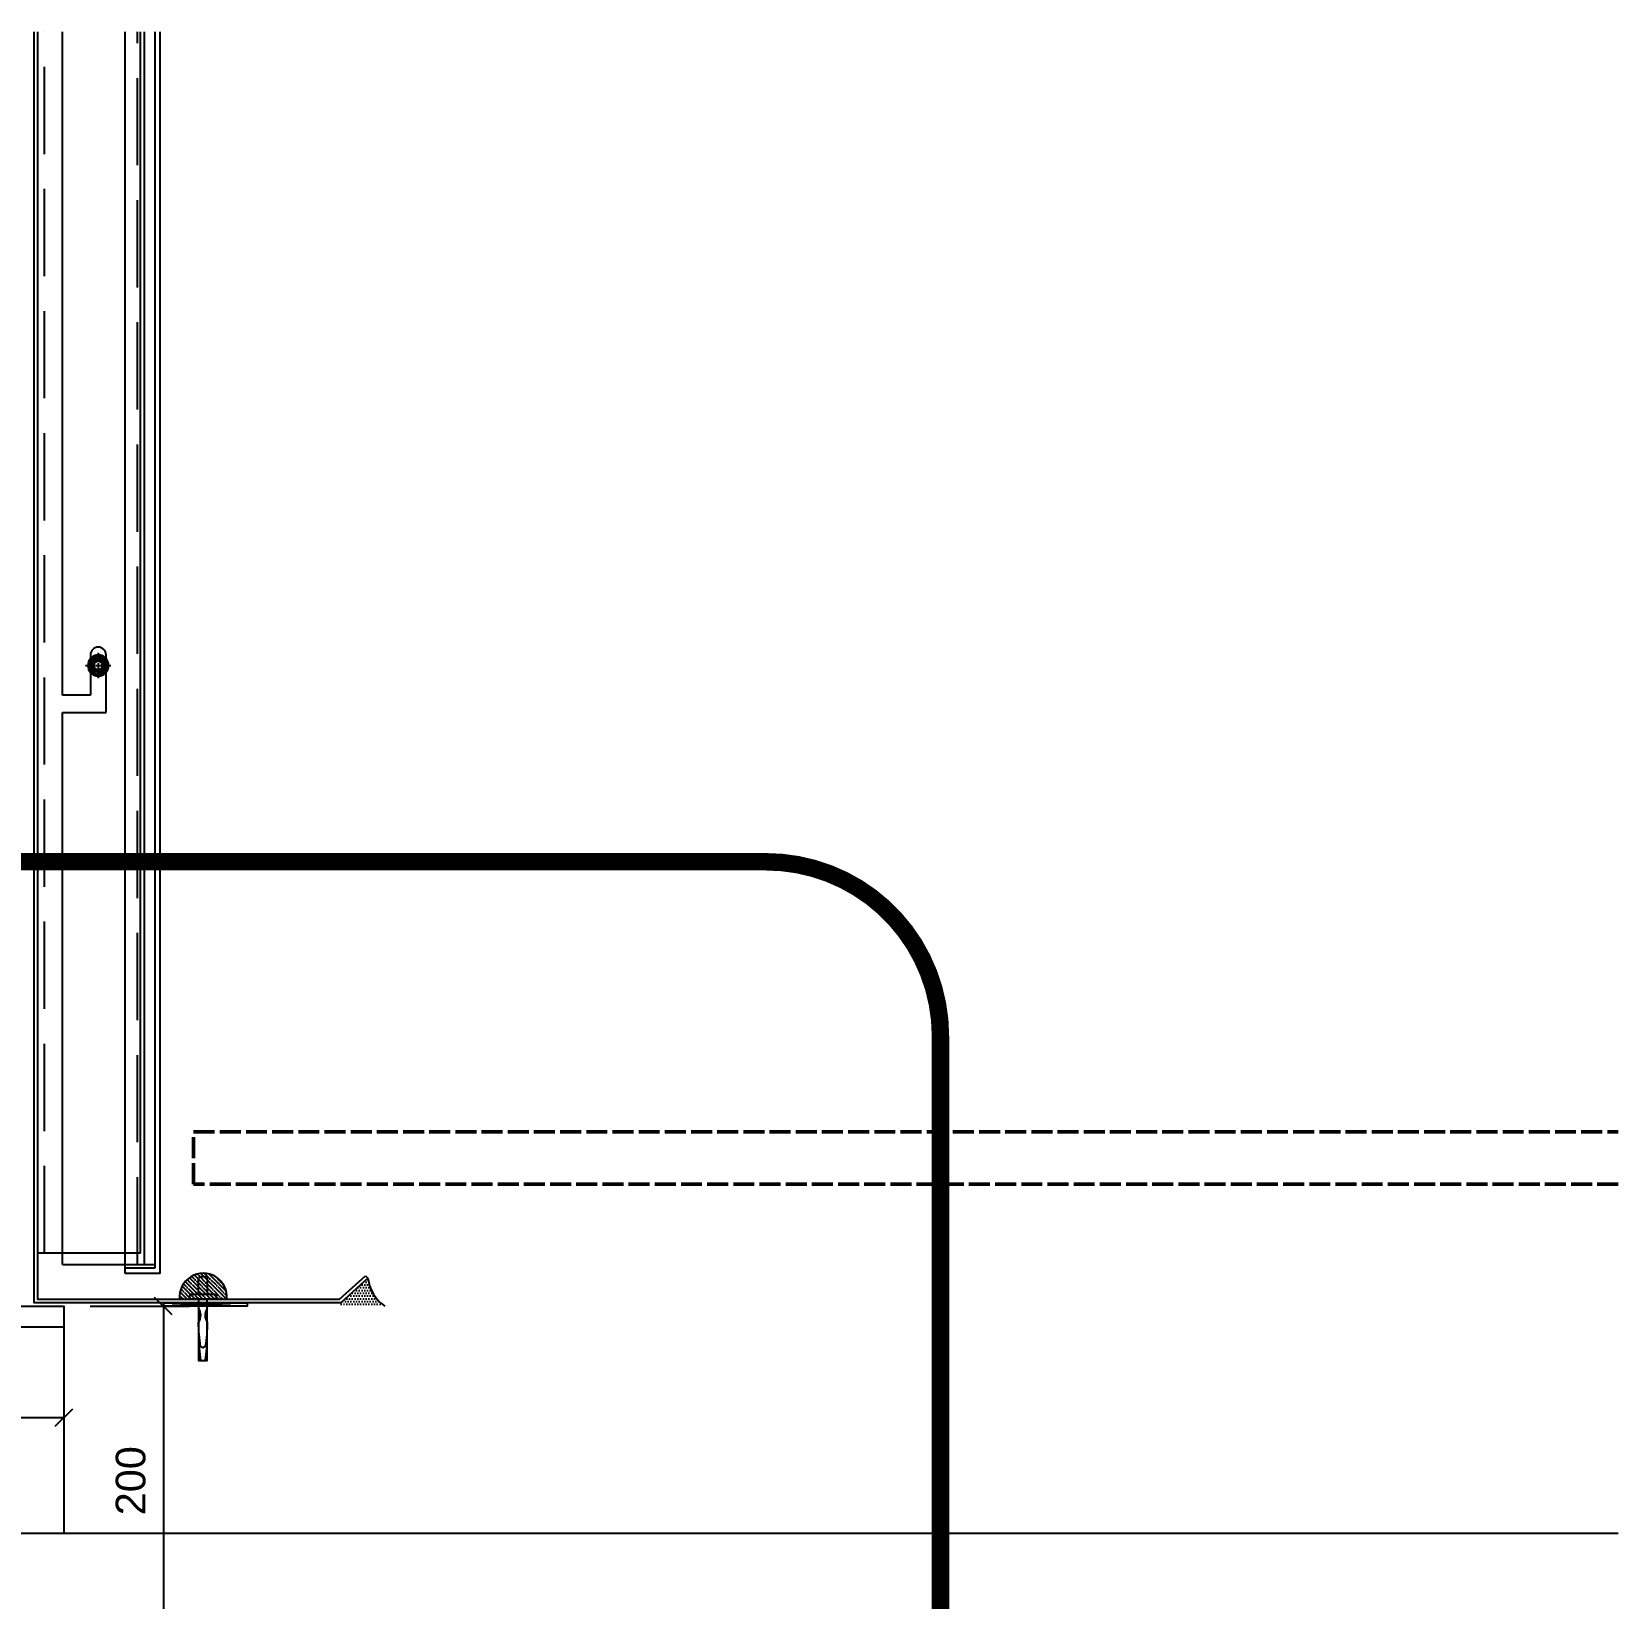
# Model space of a CAD drawing. Header units: millimetres. Extents: x 0 to 119933, y -45162 to 41221.
# Drawn here: x 26944 to 27853, y 2745 to 3643 of the extents above; entities that cross this region are included whole.
import ezdxf

# ---------------------------------------------------------------- set-up
doc = ezdxf.new("R2010")
doc.units = ezdxf.units.MM
for name, pattern in [('ACAD_ISO02W100', [15, 12, -3]), ('CENTER', [2, 1.25, -0.25, 0.25, -0.25]), ('CENTER2', [28.575, 19.05, -3.175, 3.175, -3.175]), ('DASH', [0.35, 0.25, -0.1]), ('HIDDEN', [0.375, 0.25, -0.125])]:
    doc.linetypes.add(name, pattern=pattern)
doc.layers.get('DEFPOINTS').update_dxf_attribs({"color": 166})
for name, color, linetype in [('CW', 4, 'Continuous'), ('DIES', 4, 'Continuous'), ('F-Alum', 4, 'Continuous'), ('F-Misc', 8, 'Continuous'), ('F-OTHERS', 8, 'Continuous'), ('F_ALUM', 4, 'Continuous'), ('F_CONC', 7, 'Continuous'), ('F_DASH', 8, 'ACAD_ISO02W100'), ('F_STEL', 3, 'Continuous'), ('GASK', 8, 'Continuous'), ('gasket', 1, 'Continuous'), ('Hatch', 8, 'Continuous'), ('HIDDEN', 1, 'HIDDEN'), ('POCHET', 8, 'Continuous'), ('中心线', 1, 'CENTER2'), ('螺栓钉类', 241, 'Continuous')]:
    doc.layers.add(name, color=color, linetype=linetype)
doc.styles.add('Arial', font='arial.ttf')
doc.dimstyles.new('10x of Arup4', dxfattribs={"dimscale": 10, "dimtxt": 1.7, "dimasz": 1, "dimexe": 1.5, "dimexo": 1.5, "dimgap": 1, "dimtad": 1, "dimdec": 1, "dimdsep": 46, "dimtxsty": 'Arial', "dimblk": 'OBLIQUE', "dimcen": 0, "dimclrd": 1, "dimclre": 1, "dimclrt": 7, "dimadec": 0, "dimazin": 0, "dimtfac": 1, "dimtdec": 1, "dimtix": 1, "dimtofl": 0, "dimtmove": 2, "dimatfit": 3, "dimfxl": 5, "dimtfill": 1, "dimtolj": 1, "dimtzin": 0, "dimlwd": -1, "dimlwe": -1, "dimarcsym": 0})

# ---------------------------------------------------------------- blocks, each defined once
blk = doc.blocks.new('fhd')
at = {"layer": 'F-OTHERS'}
for points in [[(2.5, 0), (2.5, 35), (-2.5, 35), (-2.5, 0)], [(2.5, -3), (2.5, -12), (1.5, -13), (-1.5, -13), (-2.5, -12), (-2.5, -3)]]:
    blk.add_lwpolyline(points, dxfattribs=at)
for points in [[(-1.33, 35, 0.036206), (-2.5, 21.36)], [(-2.5, 5.04, 0.297843), (-2.5, 13.32, -0.036206), (-1.33, 26.96, -0.585039), (1.33, 26.96, -0.036206), (2.5, 13.32, 0.297843), (2.5, 5.04)], [(2.5, 21.36, 0.036206), (1.33, 35)]]:
    blk.add_lwpolyline(points, format="xyb", dxfattribs=at)
blk.add_lwpolyline([(6.5, 0, -0.414214), (7.5, -1), (7.5, -2, -0.414214), (6.5, -3), (-6.5, -3, -0.414214), (-7.5, -2), (-7.5, -1, -0.414214), (-6.5, 0), (-2.5, 0), (2.5, 0)], format="xyb", close=True, dxfattribs=at)
blk = doc.blocks.new('*U76')
at = {"layer": 'GASK'}
blk.add_lwpolyline([(0, -1.99), (0, 0), (-47.81, 0), (-47.81, -1.99)], close=True, dxfattribs=at)
for points in [[(0, -1.99), (-47.81, 0)], [(-47.81, -1.99), (0, 0)]]:
    blk.add_lwpolyline(points, dxfattribs=at)
blk = doc.blocks.new('*U74')
at = {"layer": '中心线', "color": 1, "linetype": 'CENTER', "ltscale": 2.880968}
for p, q in [((7.26, 0), (-7.26, 0)), ((0, 7.26), (0, -7.26))]:
    blk.add_line(p, q, dxfattribs=at)
at = {"layer": '螺栓钉类', "linetype": 'ByBlock'}
blk.add_lwpolyline([(5, 2.89), (0, 5.77), (-5, 2.89), (-5, -2.89), (0, -5.77), (5, -2.89)], close=True, dxfattribs=at)
for centre, radius in [((-0.02, 0), 6), ((0, 0), 5), ((0, 0), 2.46)]:
    blk.add_circle(centre, radius, dxfattribs=at)
blk.add_arc((0, 0), 3, 270, 180, dxfattribs=at)
blk = doc.blocks.new('_OBLIQUE')
at = {"color": 0, "linetype": 'ByBlock'}
blk.add_line((-0.5, -0.5), (0.5, 0.5), dxfattribs=at)
blk = doc.blocks.new('*D167')
at = {"color": 1, "linetype": 'Continuous', "transparency": 16777216}
for p, q in [((-125, -27), (-125, -78.79)), ((125, -27), (125, -78.79)), ((-125, -63.79), (125, -63.79))]:
    blk.add_line(p, q, dxfattribs=at)
at = {"layer": 'DEFPOINTS', "color": 0, "transparency": 16777216}
for p in [(-125, -12, 0.03), (125, -12, 0.03), (125, -63.79)]:
    blk.add_point(p, dxfattribs=at)
at = {"color": 1, "transparency": 16777216, "xscale": 10, "yscale": 10, "zscale": 10, "rotation": 180}
blk.add_blockref('_OBLIQUE', (-125, -63.79), dxfattribs=at)
at = {"color": 1, "transparency": 16777216, "xscale": 10, "yscale": 10, "zscale": 10}
blk.add_blockref('_OBLIQUE', (125, -63.79), dxfattribs=at)
at = {"color": 7, "transparency": 16777216, "insert": (0, -45.11), "char_height": 17, "attachment_point": 5, "style": 'Arial', "bg_fill": 3, "box_fill_scale": 1.1, "bg_fill_color": 256, "bg_fill_true_color": 13158600, "bg_fill_transparency": 0}
blk.add_mtext('\\A1;250', dxfattribs=at)
blk = doc.blocks.new('*D168')
at = {"color": 1, "linetype": 'Continuous', "transparency": 16777216}
for p, q in [((140, 0), (196.96, 0)), ((181.96, 0), (181.96, -200)), ((71, -200), (196.96, -200))]:
    blk.add_line(p, q, dxfattribs=at)
at = {"layer": 'DEFPOINTS', "color": 0, "transparency": 16777216}
for p in [(125, 0, 0.03), (56, -200, 0.03), (181.96, -200)]:
    blk.add_point(p, dxfattribs=at)
at = {"color": 1, "transparency": 16777216, "xscale": 10, "yscale": 10, "zscale": 10}
for p, rotation in [((181.96, 0), 90), ((181.96, -200), 270)]:
    blk.add_blockref('_OBLIQUE', p, dxfattribs=dict(at, rotation=rotation))
at = {"color": 7, "transparency": 16777216, "insert": (163.29, -100), "char_height": 17, "attachment_point": 5, "rotation": 90, "style": 'Arial', "bg_fill": 3, "box_fill_scale": 1.1, "bg_fill_color": 256, "bg_fill_true_color": 13158600, "bg_fill_transparency": 0}
blk.add_mtext('\\A1;200', dxfattribs=at)
blk = doc.blocks.new('*D169')
at = {"color": 1, "linetype": 'Continuous', "transparency": 16777216}
for p, q in [((17, -140), (-10.25, -140)), ((4.75, -140), (4.75, -200)), ((17, -200), (-10.25, -200))]:
    blk.add_line(p, q, dxfattribs=at)
at = {"layer": 'DEFPOINTS', "color": 0, "transparency": 16777216}
for p in [(32, -140, 0.03), (4.75, -200), (32, -200, 0.03)]:
    blk.add_point(p, dxfattribs=at)
at = {"color": 1, "transparency": 16777216, "xscale": 10, "yscale": 10, "zscale": 10}
for p, rotation in [((4.75, -140), 90), ((4.75, -200), 270)]:
    blk.add_blockref('_OBLIQUE', p, dxfattribs=dict(at, rotation=rotation))
at = {"color": 7, "transparency": 16777216, "insert": (-13.93, -170), "char_height": 17, "attachment_point": 5, "rotation": 90, "style": 'Arial', "bg_fill": 3, "box_fill_scale": 1.1, "bg_fill_color": 256, "bg_fill_true_color": 13158600, "bg_fill_transparency": 0}
blk.add_mtext('\\A1;60', dxfattribs=at)
blk = doc.blocks.new('*D170')
at = {"color": 1, "linetype": 'Continuous', "transparency": 16777216}
for p, q in [((44, -215), (44, -260.59)), ((56, -215), (56, -260.59)), ((44, -245.59), (34, -245.59)), ((56, -245.59), (66, -245.59))]:
    blk.add_line(p, q, dxfattribs=at)
at = {"layer": 'DEFPOINTS', "color": 0, "transparency": 16777216}
for p in [(44, -200, 0.03), (56, -200, 0.03), (56, -245.59)]:
    blk.add_point(p, dxfattribs=at)
at = {"color": 1, "transparency": 16777216, "xscale": 10, "yscale": 10, "zscale": 10}
blk.add_blockref('_OBLIQUE', (44, -245.59), dxfattribs=at)
at = {"color": 1, "transparency": 16777216, "xscale": 10, "yscale": 10, "zscale": 10, "rotation": 180}
blk.add_blockref('_OBLIQUE', (56, -245.59), dxfattribs=at)
at = {"color": 7, "transparency": 16777216, "insert": (50, -227.05), "char_height": 17, "attachment_point": 5, "style": 'Arial', "bg_fill": 3, "box_fill_scale": 1.1, "bg_fill_color": 256, "bg_fill_true_color": 13158600, "bg_fill_transparency": 0}
blk.add_mtext('\\A1;12', dxfattribs=at)
blk = doc.blocks.new('A$C29073de8')
for points in [[(-125, 0), (125, 0), (125, -12), (-125, -12)], [(-56, 0), (-44, 0), (-44, -200), (-56, -200)], [(44, 0), (56, 0), (56, -200), (44, -200)], [(-68, -140), (-56, -140), (-56, -200), (-68, -200)], [(32, -140), (44, -140), (44, -200), (32, -200)]]:
    blk.add_lwpolyline(points, close=True)
dim = blk.add_linear_dim(base=(125, -63.79, -0.03), p1=(-125, -12), p2=(125, -12), dimstyle='10x of Arup4', override={"dimarcsym": 1})
dim.commit()
dim.dimension.update_dxf_attribs({"geometry": '*D167', "text_midpoint": (0, -45.11, -0.03)})
dim = blk.add_linear_dim(base=(4.75, -200, -0.03), p1=(32, -140), p2=(32, -200), angle=90, dimstyle='10x of Arup4', override={"dimarcsym": 1})
dim.commit()
dim.dimension.update_dxf_attribs({"geometry": '*D169', "text_midpoint": (-13.93, -170, -0.03)})
dim = blk.add_linear_dim(base=(181.96, -200, -0.03), p1=(125, 0), p2=(56, -200), angle=90, dimstyle='10x of Arup4', override={"dimarcsym": 1})
dim.commit()
dim.dimension.update_dxf_attribs({"geometry": '*D168', "text_midpoint": (163.29, -100, -0.03)})
dim = blk.add_linear_dim(base=(56, -245.59, -0.03), p1=(44, -200), p2=(56, -200), dimstyle='10x of Arup4', override={"dimarcsym": 1})
dim.commit()
dim.dimension.update_dxf_attribs({"geometry": '*D170', "text_midpoint": (50, -227.05, -0.03)})

msp = doc.modelspace()

# ---------------------------------------------------------------- hatches: boundary and pattern name
at = {"layer": 'F-Misc', "ltscale": 5}
h = msp.add_hatch(dxfattribs=at)
h.set_pattern_fill('ANSI35', color=8, angle=270, style=0)
h.set_pattern_definition([(315, (-10775.7126, 16473.67), (2.24506403, 2.24506403), []), (315, (-10775.7126, 16471.425), (2.24506403, 2.24506403), [3.96875, -0.79375, 0, -0.79375])])
h.paths.add_polyline_path([(27055.5, 2916.32, 1.098585), (27028.13, 2916.32)])
at = {"layer": 'gasket'}
h = msp.add_hatch(dxfattribs=at)
h.set_pattern_fill('DOTS', color=8)
h.set_pattern_definition([(0, (1263.0438, 28375.375), (0.79375, 1.5875), [0, -1.5875])])
edge = h.paths.add_edge_path()
edge.add_arc((27159.51, 2931.34), 23.36, 187.36669, 234.51845)
edge.add_line((27145.96, 2912.32), (27120.81, 2912.32))
edge.add_line((27120.81, 2912.32), (27120.85, 2914.32))
edge.add_line((27120.85, 2914.32), (27136.35, 2928.34))
at = {"layer": 'HIDDEN'}
h = msp.add_hatch(dxfattribs=at)
h.set_pattern_fill('ANSI38', color=256)
h.set_pattern_definition([(45, (66573.64594, 79560.12799), (-0.08838834765, 0.08838834765), []), (135, (66573.64594, 79560.12799), (-0.26516504294, 0.08838834765), [0.3125, -0.1875])])
edge = h.paths.add_edge_path()
edge.add_arc((26981.84, 3279.61), 4, 0, 360)
edge = h.paths.add_edge_path(flags=17)
edge.add_arc((26981.84, 3279.61), 3, 0, 360)

# ---------------------------------------------------------------- linework, layer by layer
at = {"layer": 'CW'}
for p, q in [((27014.32, 2934.09, 0.86), (26997.32, 2934.09, 0.86)), ((27017.32, 2931.09, 0.86), (26997.32, 2931.09, 0.86)), ((27135.01, 2929.83, 0.86), (27136.35, 2928.34, 0.86))]:
    msp.add_line(p, q, dxfattribs=at)
for points in [[(26997.32, 2931.09), (26997.32, 3642.88)], [(27017.32, 2931.09), (27017.32, 3642.88)]]:
    msp.add_lwpolyline(points, dxfattribs=at)
at = {"layer": 'CW', "elevation": 0.86}
msp.add_lwpolyline([(27014.32, 3642.88), (27014.32, 2934.09)], dxfattribs=at)
at = {"layer": 'DEFPOINTS', "color": 2, "linetype": 'CENTER', "ltscale": 100, "const_width": 10}
msp.add_lwpolyline([(26578.8, 3167.1), (27364.37, 3167.1, -0.414214), (27464.37, 3067.1), (27464.37, 2170.91, -0.414214), (27364.37, 2070.91), (26578.8, 2070.91, -0.414214), (26478.8, 2170.91), (26478.8, 3067.1, -0.414214)], format="xyb", close=True, dxfattribs=at)
at = {"layer": 'DIES'}
for p, q in [((26961.31, 3262.61, -0.68), (26961.31, 3642.88, -0.68)), ((26977.34, 3285.61, -0.68), (26977.34, 3262.61, -0.68)), ((26986.34, 3252.61, -0.68), (26986.34, 3285.61, -0.68)), ((26977.34, 3262.61, -0.68), (26961.31, 3262.61, -0.68)), ((26961.31, 2936.3, -0.68), (26961.31, 3252.61, -0.68)), ((26961.31, 3252.61, -0.68), (26986.34, 3252.61, -0.68)), ((26961.31, 2936.3, -0.68), (27014.32, 2936.3, -0.68))]:
    msp.add_line(p, q, dxfattribs=at)
msp.add_arc((26981.84, 3285.61, -0.68), 4.5, 360, 180, dxfattribs=at)
at = {"layer": 'F-Alum', "extrusion": (-3.33451e-08, 1.01466e-20, 1)}
msp.add_line((27006.11, 2942.77, 0.85), (27006.11, 3642.88, 0.56), dxfattribs=at)
at = {"layer": 'F-Alum'}
msp.add_line((27006.11, 2942.77, -0.68), (26947.11, 2942.77, -0.68), dxfattribs=at)
at = {"layer": 'F-Alum', "elevation": 0.86}
msp.add_lwpolyline([(27008.32, 2936.3), (27008.32, 3642.88)], dxfattribs=at)
at = {"layer": 'F-Misc', "linetype": 'DASH', "ltscale": 200, "extrusion": (-3.33451e-08, 1.01466e-20, 1)}
msp.add_line((26951.11, 2942.77, 0.85), (26951.11, 3642.88, 0.56), dxfattribs=at)
at = {"layer": 'F-Misc', "linetype": 'DASH', "ltscale": 200}
msp.add_line((27004.31, 2936.3, -0.68), (27004.31, 3642.88, -0.68), dxfattribs=at)
at = {"layer": 'F-Misc', "color": 8, "ltscale": 5}
msp.add_arc((27041.97, 2917.61, 0.86), 13.59, 354.46299, 185.45177, dxfattribs=at)
at = {"layer": 'F_ALUM', "elevation": 0.86}
for points in [[(27136.35, 2928.34), (27120.85, 2914.32), (26945.11, 2914.32), (26945.11, 3642.88)], [(26947.11, 3642.88), (26947.11, 2916.32), (27120.08, 2916.32), (27135.01, 2929.83)]]:
    msp.add_lwpolyline(points, dxfattribs=at)
at = {"layer": 'F_CONC', "color": 5}
msp.add_lwpolyline([(26399.77, 2782.32), (26712.18, 2782.32), (26712.18, 2912.32), (26962.18, 2912.32), (26962.18, 2782.32), (27286.57, 2782.32)], dxfattribs=at)
at = {"layer": 'F_CONC', "color": 5, "elevation": 0.86}
msp.add_lwpolyline([(26363.59, 2782.32), (26898.48, 2782.32), (26898.48, 2782.32), (27852.71, 2782.32)], dxfattribs=at)
at = {"layer": 'F_DASH', "lineweight": 50, "elevation": 0.03}
msp.add_lwpolyline([(27852.71, 2982.3), (27036.48, 2982.3), (27036.48, 3012.3), (27852.71, 3012.3)], dxfattribs=at)
at = {"layer": 'Hatch'}
msp.add_arc((27159.51, 2931.34, 0.86), 23.36, 187.36669, 234.51831, dxfattribs=at)
at = {"layer": 'HIDDEN'}
for radius in [4, 3]:
    msp.add_circle((26981.84, 3279.61, -0.67), radius, dxfattribs=at)
at = {"layer": 'POCHET'}
msp.add_circle((26981.84, 3279.61, -0.68), 4, dxfattribs=at)

# ---------------------------------------------------------------- block references
at = {"layer": 'F-Misc', "xscale": -1, "rotation": 180}
msp.add_blockref('*U76', (27067.24, 2912.32, 1.13), dxfattribs=at)
at = {"layer": 'F-OTHERS', "rotation": 180}
msp.add_blockref('fhd', (27041.82, 2916.32, 0.86), dxfattribs=at)
at = {"layer": '螺栓钉类', "xscale": -1}
msp.add_blockref('*U74', (26981.84, 3279.61, -0.67), dxfattribs=at)

# ---------------------------------------------------------------- next in the draw order: block references
at = {"layer": 'F_STEL'}
msp.add_blockref('A$C29073de8', (26837.18, 2912.32), dxfattribs=at)

doc.saveas('drawing.dxf')
